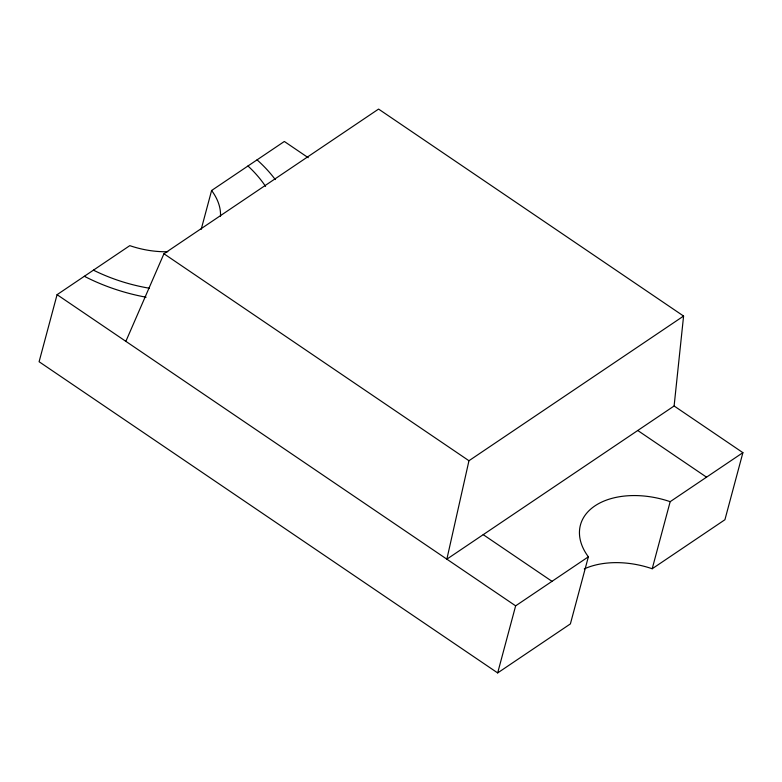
<?xml version="1.0" encoding="UTF-8"?>
<svg xmlns="http://www.w3.org/2000/svg" width="782" height="782" viewBox="0 0 782 782"><rect width="100%" height="100%" fill="white"/><g stroke="black" fill="none" stroke-linecap="round" stroke-linejoin="round"><path stroke-width="1.17" d="M683.585 316.055L468.956 460.735L446.854 559.169L674.113 405.985L683.585 316.055L378.576 109.079L163.946 253.759L125.853 341.343M167.788 251.736A72.804 46.011 15 0 1 129.792 245.646L57.076 294.667L39.1 361.734L497.665 672.921L570.391 623.899L588.367 556.823A72.804 46.011 15 0 1 594.877 505.915A72.804 46.011 15 0 1 670.174 501.673L742.9 452.661L674.113 405.985M201.199 229.331L211.609 190.495L284.335 141.474L308.255 157.71M497.665 672.921L515.641 605.845L588.367 556.823M584.291 568.885A72.804 46.011 15 0 1 652.208 568.749L670.174 501.673M742.9 452.661L724.924 519.727L652.208 568.749M637.75 430.491L706.537 477.167M163.946 253.759L468.956 460.735M483.217 534.653L552.004 581.329M57.076 294.667L515.641 605.845M146.097 297.209A143.976 90.995 15 0 1 84.339 276.281M257.063 159.86A143.976 90.995 15 0 1 275.264 179.577M211.609 190.495A72.804 46.011 15 0 1 220.495 216.213M149.362 288.226A129.343 81.748 15 0 1 93.429 270.152M247.972 165.989A129.343 81.748 15 0 1 265.557 186.39"/></g></svg>
